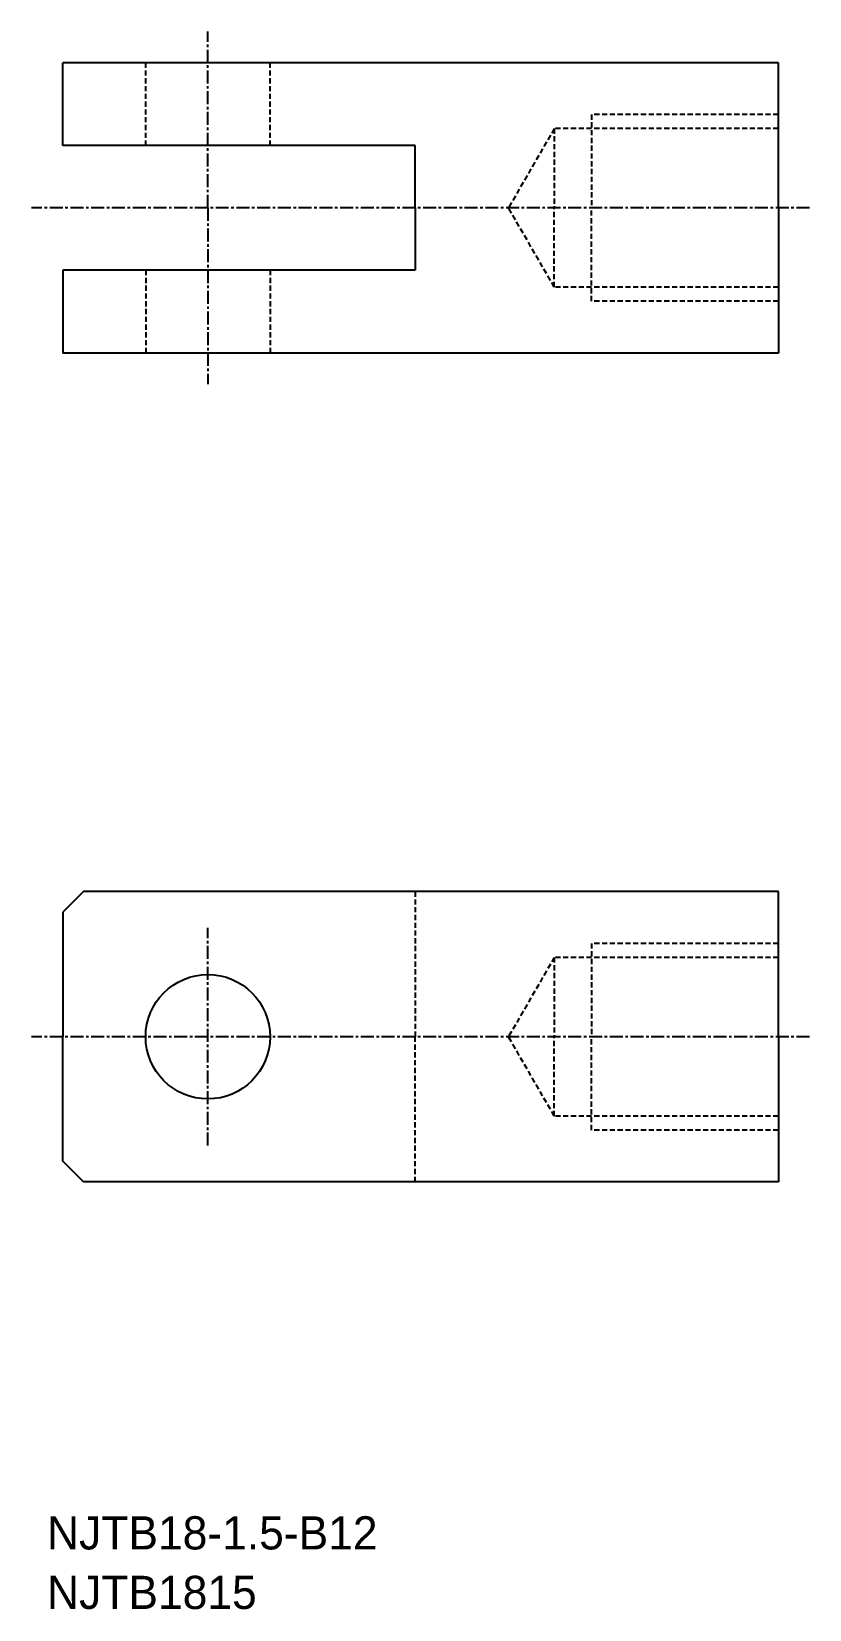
# Model space of a CAD drawing. Extents: x 23 to 98, y 379 to 531.
import ezdxf

# ---------------------------------------------------------------- set-up
doc = ezdxf.new("R2010")
doc.units = 0
doc.linetypes.add('CENTER', pattern=[2, 1.25, -0.25, 0.25, -0.25])
doc.linetypes.add('DASHED', pattern=[0.75, 0.5, -0.25])
doc.layers.get('0').update_dxf_attribs({"linetype": 'CONTINUOUS'})
doc.layers.add('CENTER', color=1, linetype='CENTER')

msp = doc.modelspace()

# ---------------------------------------------------------------- linework, layer by layer
at = {"color": 7, "linetype": 'CONTINUOUS'}
for p, q in [((94.87, 528.29), (25.87, 528.29)), ((25.87, 520.29), (25.87, 528.29)), ((94.87, 514.29), (94.87, 528.29)), ((59.87, 520.29), (25.87, 520.29)), ((59.87, 514.29), (59.87, 520.29)), ((59.87, 514.29), (59.87, 508.29)), ((94.87, 514.29), (94.87, 500.29)), ((59.87, 508.29), (25.87, 508.29)), ((25.87, 508.29), (25.87, 500.29)), ((94.87, 500.29), (25.87, 500.29)), ((27.87, 448.35), (25.87, 446.35)), ((94.87, 448.35), (27.87, 448.35)), ((94.87, 434.35), (94.87, 448.35)), ((25.87, 446.35), (25.87, 434.35)), ((25.87, 422.35), (25.87, 434.35)), ((94.87, 434.35), (94.87, 420.35)), ((27.87, 420.35), (25.87, 422.35)), ((94.87, 420.35), (27.87, 420.35))]:
    msp.add_line(p, q, dxfattribs=at)
at = {"color": 3, "linetype": 'DASHED'}
for p, q in [((33.87, 520.29), (33.87, 528.29)), ((45.87, 520.29), (45.87, 528.29)), ((94.87, 523.29), (76.87, 523.29)), ((76.87, 523.29), (76.87, 514.29)), ((73.27, 521.94), (68.85, 514.29)), ((94.87, 521.94), (73.27, 521.94)), ((73.27, 521.94), (73.27, 514.29)), ((73.27, 506.65), (68.85, 514.29)), ((73.27, 506.65), (73.27, 514.29)), ((76.87, 505.29), (76.87, 514.29)), ((33.87, 508.29), (33.87, 500.29)), ((45.87, 508.29), (45.87, 500.29)), ((94.87, 506.65), (73.27, 506.65)), ((94.87, 505.29), (76.87, 505.29)), ((59.87, 448.35), (59.87, 434.35)), ((94.87, 443.35), (76.87, 443.35)), ((76.87, 443.35), (76.87, 434.35)), ((73.27, 442), (68.85, 434.35)), ((94.87, 442), (73.27, 442)), ((73.27, 442), (73.27, 434.35)), ((59.87, 420.35), (59.87, 434.35)), ((73.27, 426.7), (68.85, 434.35)), ((73.27, 426.7), (73.27, 434.35)), ((76.87, 425.35), (76.87, 434.35)), ((94.87, 426.7), (73.27, 426.7)), ((94.87, 425.35), (76.87, 425.35))]:
    msp.add_line(p, q, dxfattribs=at)
at = {"color": 7, "linetype": 'CONTINUOUS'}
msp.add_circle((39.87, 434.35), 6, dxfattribs=at)
at = {"layer": 'CENTER', "color": 1, "linetype": 'CENTER'}
for p, q in [((39.87, 514.29), (39.87, 531.29)), ((97.87, 514.29), (22.87, 514.29)), ((39.87, 514.29), (39.87, 497.29)), ((39.87, 423.85), (39.87, 444.85)), ((97.87, 434.35), (22.87, 434.35))]:
    msp.add_line(p, q, dxfattribs=at)

# ---------------------------------------------------------------- texts
at = {"color": 7, "linetype": 'CONTINUOUS'}
for s, p in [('NJTB18-1.5-B12', (24.36, 384.9)), ('NJTB1815', (24.36, 379.16))]:
    msp.add_text(s, height=3.2, dxfattribs=at).set_placement(p)

doc.saveas('drawing.dxf')
